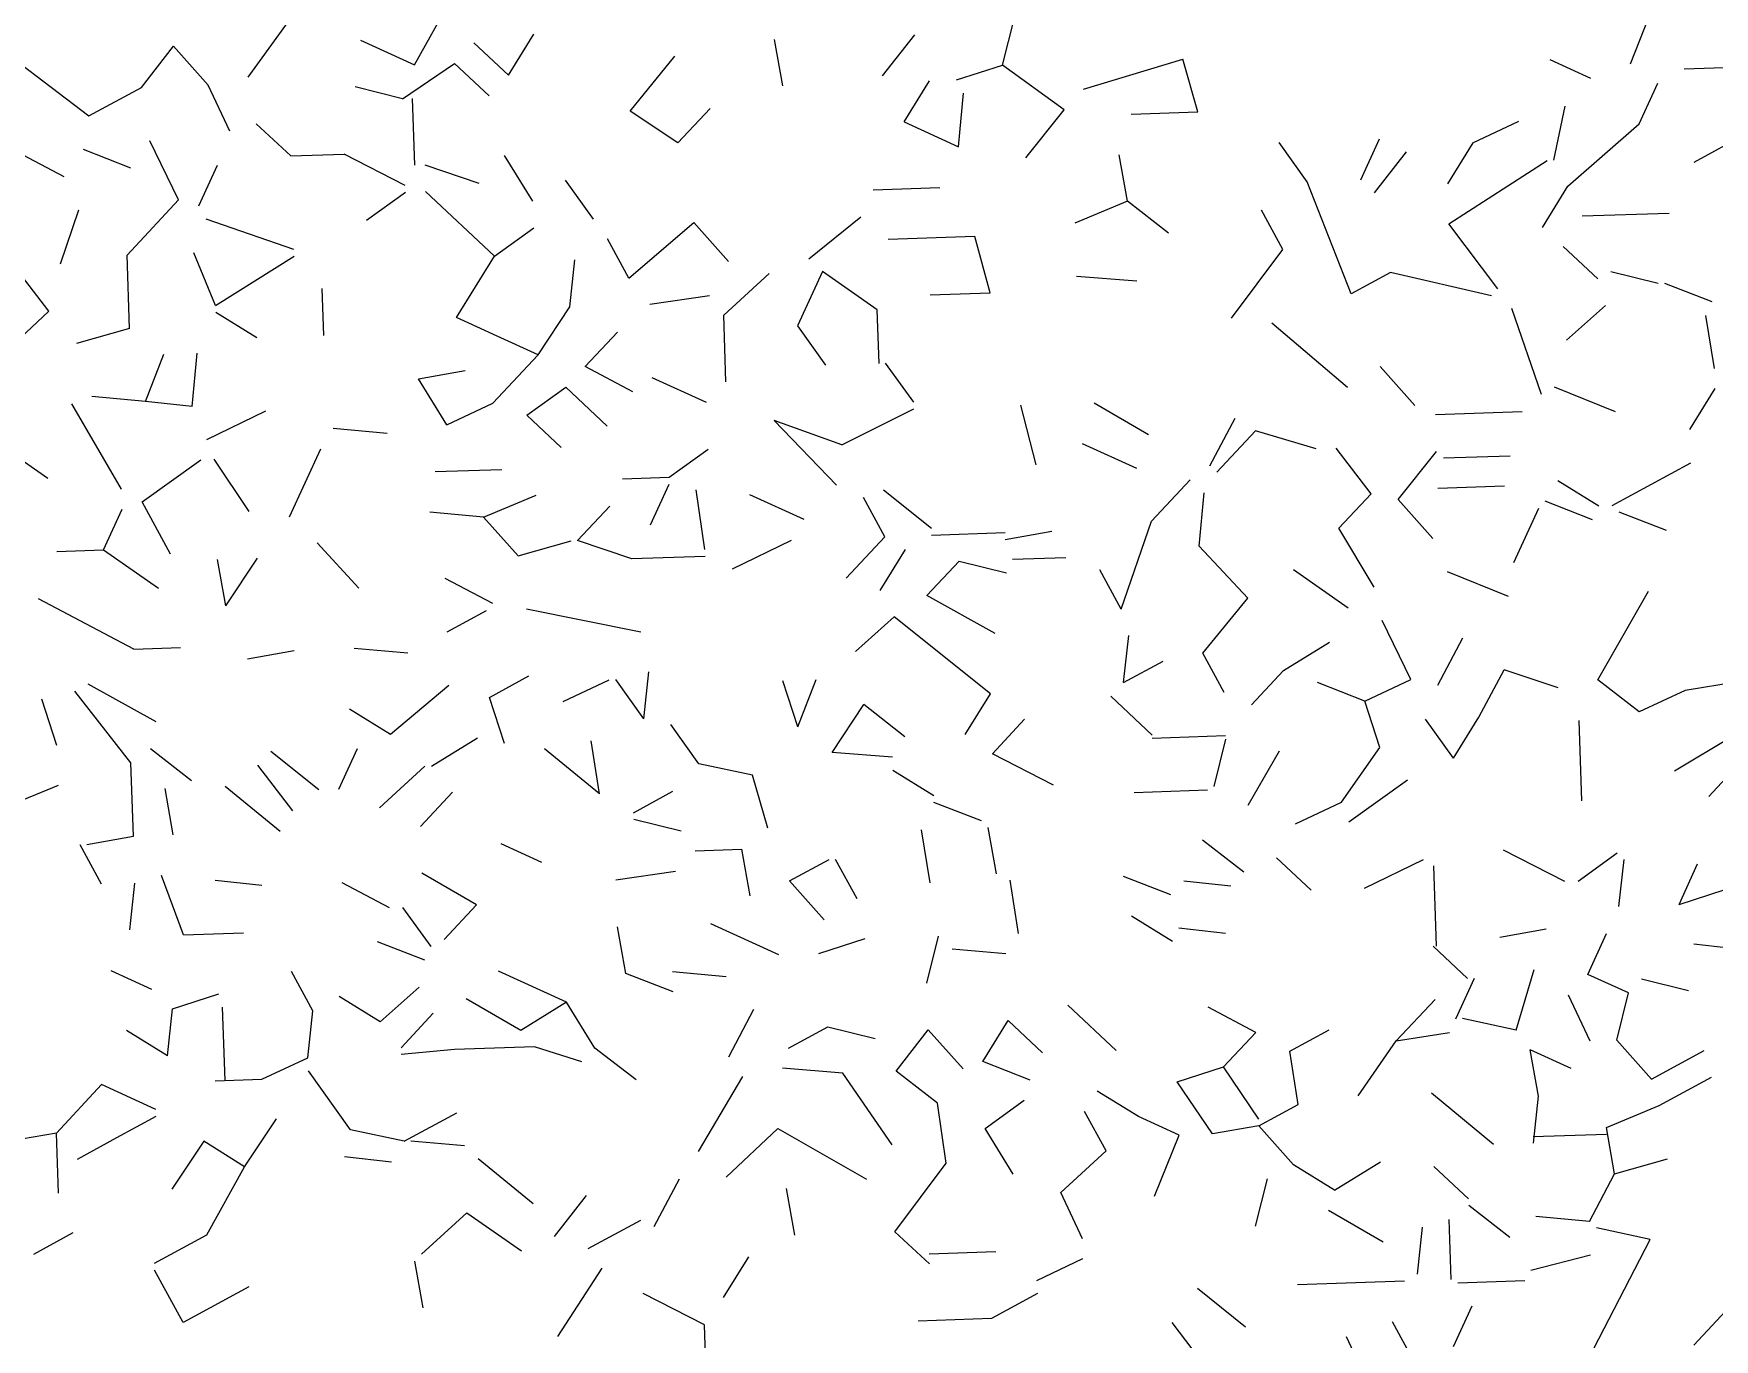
# Model space of a CAD drawing. Header units: metres. Extents: x 10 to 239, y 2 to 253.
# Drawn here: x 91.22 to 92.579, y 182.086 to 183.142 of the extents above; entities that cross this region are included whole.
import ezdxf

# ---------------------------------------------------------------- set-up
doc = ezdxf.new("R2010")
doc.units = ezdxf.units.M
doc.header["$MEASUREMENT"] = 0
doc.layers.add('bloques ARBOLES', color=7, linetype='Continuous', true_color=0xb8d897)

# ---------------------------------------------------------------- blocks, each defined once
blk = doc.blocks.new('arb-alz-77')
at = {"layer": 'bloques ARBOLES', "linetype": 'Continuous'}
for p, q in [((-2.7816, 11.2153), (-2.7111, 11.3423)), ((-3.0921, 11.1924), (-3.0089, 11.3073)), ((-1.6855, 11.215), (-1.6635, 11.303)), ((-1.6855, 11.215), (-1.6635, 11.303)), ((-0.5146, 11.2172), (-0.4803, 11.3055)), ((-3.2909, 11.1733), (-3.2312, 11.25)), ((-3.1664, 11.1775), (-3.2312, 11.25)), ((-2.8827, 11.2617), (-2.7816, 11.2153)), ((-2.8827, 11.2617), (-2.7816, 11.2153)), ((-2.8827, 11.2617), (-2.7816, 11.2153)), ((-2.6065, 11.1964), (-2.6709, 11.2565)), ((-2.6065, 11.1964), (-2.6709, 11.2565)), ((-2.6065, 11.1964), (-2.5592, 11.2727)), ((-2.6065, 11.1964), (-2.5592, 11.2727)), ((-2.6065, 11.1964), (-2.5592, 11.2727)), ((-2.0952, 11.1762), (-2.1105, 11.2629)), ((-2.0952, 11.1762), (-2.1105, 11.2629)), ((-1.909, 11.1949), (-1.8493, 11.2716)), ((-1.909, 11.1949), (-1.8493, 11.2716)), ((-3.5293, 11.2275), (-3.3887, 11.1202)), ((-3.5293, 11.2275), (-3.3887, 11.1202)), ((-2.8043, 11.1523), (-2.7069, 11.2178)), ((-2.7069, 11.2178), (-2.6426, 11.1578)), ((-2.7069, 11.2178), (-2.6426, 11.1578)), ((-2.7069, 11.2178), (-2.6426, 11.1578)), ((-2.38, 11.1293), (-2.2963, 11.2317)), ((-1.5344, 11.1702), (-1.3496, 11.2263)), ((-1.3212, 11.1276), (-1.3496, 11.2263)), ((-0.5885, 11.1897), (-0.6644, 11.2246)), ((-0.5885, 11.1897), (-0.6644, 11.2246)), ((-0.5885, 11.1897), (-0.6644, 11.2246)), ((-0.5885, 11.1897), (-0.6644, 11.2246)), ((-1.7716, 11.1872), (-1.6855, 11.215)), ((-1.7716, 11.1872), (-1.6855, 11.215)), ((-1.5706, 11.1317), (-1.6855, 11.215)), ((-1.5706, 11.1317), (-1.6855, 11.215)), ((-0.4148, 11.208), (-0.3026, 11.2118)), ((-3.3887, 11.1202), (-3.2909, 11.1733)), ((-3.3887, 11.1202), (-3.2909, 11.1733)), ((-3.3887, 11.1202), (-3.2909, 11.1733)), ((-3.3887, 11.1202), (-3.2909, 11.1733)), ((-3.1262, 11.0916), (-3.1664, 11.1775)), ((-3.1262, 11.0916), (-3.1664, 11.1775)), ((-3.1262, 11.0916), (-3.1664, 11.1775)), ((-2.8043, 11.1523), (-2.8923, 11.1742)), ((-2.8043, 11.1523), (-2.8923, 11.1742)), ((-1.8687, 11.1091), (-1.8214, 11.1855)), ((-1.8687, 11.1091), (-1.8214, 11.1855)), ((-1.8687, 11.1091), (-1.8214, 11.1855)), ((-1.8687, 11.1091), (-1.8214, 11.1855)), ((-1.7674, 11.0628), (-1.7584, 11.1627)), ((-1.7674, 11.0628), (-1.7584, 11.1627)), ((-0.4984, 11.1057), (-0.4636, 11.1815)), ((-2.7814, 11.0285), (-2.7856, 11.153)), ((-2.2909, 11.07), (-2.38, 11.1293)), ((-2.2909, 11.07), (-2.38, 11.1293)), ((-2.2909, 11.07), (-2.38, 11.1293)), ((-2.2909, 11.07), (-2.2308, 11.1343)), ((-2.2909, 11.07), (-2.2308, 11.1343)), ((-2.2909, 11.07), (-2.2308, 11.1343)), ((-2.2909, 11.07), (-2.2308, 11.1343)), ((-1.6423, 11.0421), (-1.5706, 11.1317)), ((-1.4457, 11.1234), (-1.3212, 11.1276)), ((-0.658, 11.0379), (-0.6366, 11.1383)), ((-0.658, 11.0379), (-0.6366, 11.1383)), ((-3.0124, 11.0456), (-3.0768, 11.1057)), ((-3.0124, 11.0456), (-3.0768, 11.1057)), ((-1.8687, 11.1091), (-1.7674, 11.0628)), ((-0.8087, 11.0702), (-0.7227, 11.1105)), ((-0.8087, 11.0702), (-0.7227, 11.1105)), ((-0.6316, 10.9891), (-0.4984, 11.1057)), ((-3.2215, 10.9639), (-3.275, 11.0741)), ((-3.2215, 10.9639), (-3.275, 11.0741)), ((-1.1175, 10.9975), (-1.1698, 11.0705)), ((-1.1175, 10.9975), (-1.1698, 11.0705)), ((-0.9833, 11.0767), (-1.018, 11.0008)), ((-0.8087, 11.0702), (-0.8558, 10.9939)), ((-0.8087, 11.0702), (-0.8558, 10.9939)), ((-0.3963, 11.0343), (-0.2984, 11.0875)), ((-0.3963, 11.0343), (-0.2984, 11.0875)), ((-0.3963, 11.0343), (-0.2984, 11.0875)), ((-3.4347, 11.0065), (-3.5234, 11.0533)), ((-3.3106, 11.0231), (-3.399, 11.0574)), ((-3.0124, 11.0456), (-2.9129, 11.0489)), ((-3.0124, 11.0456), (-2.9129, 11.0489)), ((-3.0124, 11.0456), (-2.9129, 11.0489)), ((-3.0124, 11.0456), (-2.9129, 11.0489)), ((-2.7989, 10.9906), (-2.9129, 11.0489)), ((-2.5612, 10.9612), (-2.614, 11.0467)), ((-1.4527, 10.9613), (-1.468, 11.0479)), ((-0.9923, 10.9769), (-0.9326, 11.0536)), ((-0.8533, 10.9192), (-0.6704, 11.0374)), ((-3.1837, 10.9526), (-3.1489, 11.0285)), ((-3.1837, 10.9526), (-3.1489, 11.0285)), ((-2.7627, 11.0292), (-2.6621, 10.9951)), ((-2.448, 10.9277), (-2.5004, 11.0006)), ((-2.448, 10.9277), (-2.5004, 11.0006)), ((-2.448, 10.9277), (-2.5004, 11.0006)), ((-2.8713, 10.9258), (-2.7984, 10.9782)), ((-2.8713, 10.9258), (-2.7984, 10.9782)), ((-2.6325, 10.8591), (-2.7611, 10.9794)), ((-2.6325, 10.8591), (-2.7611, 10.9794)), ((-2.6325, 10.8591), (-2.7611, 10.9794)), ((-1.9266, 10.9826), (-1.8023, 10.9868)), ((-1.0357, 10.7885), (-1.1175, 10.9975)), ((-1.0357, 10.7885), (-1.1175, 10.9975)), ((-0.6786, 10.9126), (-0.6316, 10.9891)), ((-3.4417, 10.8444), (-3.4077, 10.945)), ((-3.4417, 10.8444), (-3.4077, 10.945)), ((-3.4417, 10.8444), (-3.4077, 10.945)), ((-3.4417, 10.8444), (-3.4077, 10.945)), ((-3.3177, 10.861), (-3.2215, 10.9639)), ((-3.3177, 10.861), (-3.2215, 10.9639)), ((-3.3177, 10.861), (-3.2215, 10.9639)), ((-3.3177, 10.861), (-3.2215, 10.9639)), ((-1.4527, 10.9613), (-1.5509, 10.9206)), ((-1.4527, 10.9613), (-1.5509, 10.9206)), ((-1.3759, 10.9016), (-1.4527, 10.9613)), ((-1.1631, 10.8715), (-1.203, 10.9448)), ((-1.1631, 10.8715), (-1.203, 10.9448)), ((-0.6047, 10.9338), (-0.4429, 10.9393)), ((-0.6047, 10.9338), (-0.4429, 10.9393)), ((-3.0066, 10.8715), (-3.1704, 10.9281)), ((-2.6325, 10.8591), (-2.5595, 10.9114)), ((-2.3821, 10.8178), (-2.2609, 10.9215)), ((-2.1962, 10.849), (-2.2609, 10.9215)), ((-2.1962, 10.849), (-2.2609, 10.9215)), ((-2.0469, 10.854), (-1.9499, 10.932)), ((-0.7621, 10.7977), (-0.8533, 10.9192)), ((-2.3821, 10.8178), (-2.4218, 10.8912)), ((-1.737, 10.8956), (-1.8987, 10.8902)), ((-1.737, 10.8956), (-1.8987, 10.8902)), ((-1.7084, 10.7908), (-1.737, 10.8956)), ((-1.7084, 10.7908), (-1.737, 10.8956)), ((-1.7084, 10.7908), (-1.737, 10.8956)), ((-1.7084, 10.7908), (-1.737, 10.8956)), ((-0.5758, 10.8164), (-0.6402, 10.8767)), ((-3.3131, 10.724), (-3.3177, 10.861)), ((-3.3131, 10.724), (-3.3177, 10.861)), ((-3.1526, 10.7668), (-3.1932, 10.8651)), ((-3.1526, 10.7668), (-3.0062, 10.8591)), ((-2.7033, 10.7446), (-2.6325, 10.8591)), ((-2.7033, 10.7446), (-2.6325, 10.8591)), ((-2.4924, 10.7642), (-2.4827, 10.8518)), ((-2.4924, 10.7642), (-2.4827, 10.8518)), ((-1.2584, 10.7436), (-1.1631, 10.8715)), ((-3.4635, 10.7564), (-3.5287, 10.8414)), ((-2.2053, 10.749), (-2.1207, 10.8267)), ((-2.0212, 10.83), (-2.0676, 10.7288)), ((-2.0212, 10.83), (-2.0676, 10.7288)), ((-1.9191, 10.7586), (-2.0212, 10.83)), ((-1.9191, 10.7586), (-2.0212, 10.83)), ((-1.4351, 10.8124), (-1.5475, 10.8211)), ((-0.9624, 10.8284), (-1.0357, 10.7885)), ((-0.774, 10.7849), (-0.9624, 10.8284)), ((-0.774, 10.7849), (-0.9624, 10.8284)), ((-0.4634, 10.8079), (-0.5513, 10.8299)), ((-2.9543, 10.7985), (-2.9513, 10.7113)), ((-2.343, 10.7694), (-2.2315, 10.7855)), ((-2.343, 10.7694), (-2.2315, 10.7855)), ((-1.8204, 10.787), (-1.7084, 10.7908)), ((-0.3627, 10.7738), (-0.4509, 10.8082)), ((-3.5602, 10.6659), (-3.4635, 10.7564)), ((-3.5602, 10.6659), (-3.4635, 10.7564)), ((-3.1522, 10.7544), (-3.0758, 10.7071)), ((-3.1522, 10.7544), (-3.0758, 10.7071)), ((-2.5515, 10.675), (-2.4924, 10.7642)), ((-2.2011, 10.6246), (-2.2053, 10.749)), ((-2.2011, 10.6246), (-2.2053, 10.749)), ((-2.2011, 10.6246), (-2.2053, 10.749)), ((-1.9157, 10.6591), (-1.9191, 10.7586)), ((-0.6807, 10.6011), (-0.736, 10.7613)), ((-0.6807, 10.6011), (-0.736, 10.7613)), ((-0.6807, 10.6011), (-0.736, 10.7613)), ((-0.5617, 10.7671), (-0.6343, 10.7023)), ((-0.3585, 10.6495), (-0.3742, 10.7486)), ((-0.3585, 10.6495), (-0.3742, 10.7486)), ((-3.3131, 10.724), (-3.4117, 10.6958)), ((-2.6274, 10.7099), (-2.7033, 10.7446)), ((-2.4635, 10.6531), (-2.4035, 10.7175)), ((-2.4635, 10.6531), (-2.4035, 10.7175)), ((-2.4635, 10.6531), (-2.4035, 10.7175)), ((-2.0676, 10.7288), (-2.0153, 10.6557)), ((-1.0423, 10.6139), (-1.1834, 10.7337)), ((-2.5515, 10.675), (-2.6274, 10.7099)), ((-3.2835, 10.588), (-3.249, 10.6764)), ((-3.2835, 10.588), (-3.249, 10.6764)), ((-3.196, 10.5786), (-3.1869, 10.6784)), ((-3.196, 10.5786), (-3.1869, 10.6784)), ((-3.196, 10.5786), (-3.1869, 10.6784)), ((-2.6356, 10.5849), (-2.5515, 10.675)), ((-1.8511, 10.5865), (-1.9034, 10.6595)), ((-1.8511, 10.5865), (-1.9034, 10.6595)), ((-1.8511, 10.5865), (-1.9034, 10.6595)), ((-2.7742, 10.6301), (-2.6875, 10.6456)), ((-2.7742, 10.6301), (-2.6875, 10.6456)), ((-2.7216, 10.5447), (-2.7742, 10.6301)), ((-2.3749, 10.6063), (-2.4635, 10.6531)), ((-2.2371, 10.586), (-2.3384, 10.6324)), ((-0.9166, 10.5807), (-0.9813, 10.6533)), ((-0.9166, 10.5807), (-0.9813, 10.6533)), ((-0.9166, 10.5807), (-0.9813, 10.6533)), ((-0.9166, 10.5807), (-0.9813, 10.6533)), ((-3.2835, 10.588), (-3.3834, 10.5971)), ((-2.5726, 10.5623), (-2.4997, 10.6146)), ((-2.5726, 10.5623), (-2.4997, 10.6146)), ((-2.4224, 10.5423), (-2.4997, 10.6146)), ((-0.5425, 10.5685), (-0.6562, 10.6145)), ((-0.4044, 10.5358), (-0.3572, 10.6121)), ((-3.3278, 10.4246), (-3.4205, 10.5835)), ((-3.3278, 10.4246), (-3.4205, 10.5835)), ((-3.3278, 10.4246), (-3.4205, 10.5835)), ((-3.196, 10.5786), (-3.2835, 10.588)), ((-3.169, 10.5171), (-3.0587, 10.5707)), ((-2.7216, 10.5447), (-2.6356, 10.5849)), ((-2.7216, 10.5447), (-2.6356, 10.5849)), ((-2.5083, 10.5021), (-2.5726, 10.5623)), ((-1.9854, 10.5073), (-1.8506, 10.5742)), ((-1.6229, 10.4697), (-1.6515, 10.581)), ((-1.5147, 10.5855), (-1.4131, 10.5267)), ((-0.7169, 10.5688), (-0.8786, 10.5633)), ((-2.833, 10.5284), (-2.9331, 10.5377)), ((-2.833, 10.5284), (-2.9331, 10.5377)), ((-1.9854, 10.5073), (-2.1115, 10.5528)), ((-1.9953, 10.4322), (-2.1115, 10.5528)), ((-1.299, 10.4681), (-1.2521, 10.557)), ((-1.2861, 10.4562), (-1.214, 10.5334)), ((-1.2861, 10.4562), (-1.214, 10.5334)), ((-1.2861, 10.4562), (-1.214, 10.5334)), ((-1.1007, 10.4998), (-1.214, 10.5334)), ((-1.1007, 10.4998), (-1.214, 10.5334)), ((-3.5675, 10.5162), (-3.4655, 10.4449)), ((-3.0146, 10.373), (-2.9566, 10.4995)), ((-2.3072, 10.4467), (-2.2342, 10.499)), ((-1.5369, 10.51), (-1.4359, 10.4636)), ((-0.9983, 10.416), (-1.0634, 10.5011)), ((-3.2896, 10.401), (-3.1802, 10.4794)), ((-3.0898, 10.3829), (-3.1554, 10.4803)), ((-3.0898, 10.3829), (-3.1554, 10.4803)), ((-0.9481, 10.4053), (-0.8764, 10.495)), ((-0.8635, 10.4828), (-0.7391, 10.487)), ((-0.549, 10.3939), (-0.4024, 10.4736)), ((-2.619, 10.4609), (-2.7435, 10.4568)), ((-2.3943, 10.4437), (-2.3072, 10.4467)), ((-2.3943, 10.4437), (-2.3072, 10.4467)), ((-2.3943, 10.4437), (-2.3072, 10.4467)), ((-1.4076, 10.365), (-1.3354, 10.442)), ((-0.574, 10.3931), (-0.6502, 10.4403)), ((-0.574, 10.3931), (-0.6502, 10.4403)), ((-2.6534, 10.3727), (-2.5552, 10.4133)), ((-2.6534, 10.3727), (-2.5552, 10.4133)), ((-2.3416, 10.3583), (-2.3067, 10.4342)), ((-2.3416, 10.3583), (-2.3067, 10.4342)), ((-2.2403, 10.3119), (-2.2566, 10.4235)), ((-2.2403, 10.3119), (-2.2566, 10.4235)), ((-2.2403, 10.3119), (-2.2566, 10.4235)), ((-2.2403, 10.3119), (-2.2566, 10.4235)), ((-2.2403, 10.3119), (-2.2566, 10.4235)), ((-2.0554, 10.3679), (-2.1566, 10.4143)), ((-2.0554, 10.3679), (-2.1566, 10.4143)), ((-2.0554, 10.3679), (-2.1566, 10.4143)), ((-1.9049, 10.3356), (-1.9447, 10.4091)), ((-1.9049, 10.3356), (-1.9447, 10.4091)), ((-1.9049, 10.3356), (-1.9447, 10.4091)), ((-1.8182, 10.3511), (-1.9077, 10.4228)), ((-1.8182, 10.3511), (-1.9077, 10.4228)), ((-1.8182, 10.3511), (-1.9077, 10.4228)), ((-1.8182, 10.3511), (-1.9077, 10.4228)), ((-1.3189, 10.3181), (-1.3097, 10.4181)), ((-1.0584, 10.3518), (-0.9983, 10.416)), ((-0.8834, 10.3328), (-0.9481, 10.4053)), ((-0.8834, 10.3328), (-0.9481, 10.4053)), ((-0.874, 10.4265), (-0.7496, 10.4307)), ((-0.874, 10.4265), (-0.7496, 10.4307)), ((-3.3614, 10.3114), (-3.3265, 10.3873)), ((-3.2365, 10.3032), (-3.2896, 10.401)), ((-3.2365, 10.3032), (-3.2896, 10.401)), ((-2.6534, 10.3727), (-2.7535, 10.3817)), ((-2.5888, 10.3001), (-2.6534, 10.3727)), ((-2.4776, 10.3289), (-2.4174, 10.3931)), ((-2.4776, 10.3289), (-2.4174, 10.3931)), ((-0.7324, 10.2881), (-0.6859, 10.3894)), ((-0.5856, 10.3677), (-0.6739, 10.4021)), ((-0.5856, 10.3677), (-0.6739, 10.4021)), ((-0.5856, 10.3677), (-0.6739, 10.4021)), ((-0.5856, 10.3677), (-0.6739, 10.4021)), ((-0.4479, 10.3475), (-0.5362, 10.3819)), ((-0.4479, 10.3475), (-0.5362, 10.3819)), ((-1.6809, 10.3432), (-1.8178, 10.3385)), ((-1.6804, 10.3308), (-1.5937, 10.3461)), ((-1.6804, 10.3308), (-1.5937, 10.3461)), ((-1.6804, 10.3308), (-1.5937, 10.3461)), ((-1.4643, 10.2011), (-1.4076, 10.365)), ((-1.4643, 10.2011), (-1.4076, 10.365)), ((-1.4643, 10.2011), (-1.4076, 10.365)), ((-1.4643, 10.2011), (-1.4076, 10.365)), ((-0.9924, 10.2419), (-1.0584, 10.3518)), ((-3.4484, 10.3085), (-3.3614, 10.3114)), ((-3.4484, 10.3085), (-3.3614, 10.3114)), ((-3.3614, 10.3114), (-3.2593, 10.2402)), ((-2.8856, 10.2402), (-2.9632, 10.3249)), ((-2.5888, 10.3001), (-2.49, 10.3284)), ((-2.5888, 10.3001), (-2.49, 10.3284)), ((-2.3768, 10.2948), (-2.4776, 10.3289)), ((-2.1892, 10.2763), (-2.079, 10.3298)), ((-2.1892, 10.2763), (-2.079, 10.3298)), ((-2.1892, 10.2763), (-2.079, 10.3298)), ((-2.1892, 10.2763), (-2.079, 10.3298)), ((-2.1892, 10.2763), (-2.079, 10.3298)), ((-2.1892, 10.2763), (-2.079, 10.3298)), ((-1.977, 10.2585), (-1.9049, 10.3356)), ((-1.9139, 10.2357), (-1.8666, 10.312)), ((-1.2283, 10.2215), (-1.3189, 10.3181)), ((-1.2283, 10.2215), (-1.3189, 10.3181)), ((-1.2283, 10.2215), (-1.3189, 10.3181)), ((-3.1337, 10.207), (-3.149, 10.2936)), ((-3.1337, 10.207), (-3.149, 10.2936)), ((-3.1337, 10.207), (-3.0743, 10.2961)), ((-3.1337, 10.207), (-3.0743, 10.2961)), ((-2.2399, 10.2994), (-2.3768, 10.2948)), ((-2.2399, 10.2994), (-2.3768, 10.2948)), ((-1.8264, 10.2262), (-1.7664, 10.2906)), ((-1.7664, 10.2906), (-1.6784, 10.2686)), ((-1.7664, 10.2906), (-1.6784, 10.2686)), ((-1.7664, 10.2906), (-1.6784, 10.2686)), ((-1.6668, 10.294), (-1.5673, 10.2973)), ((-2.6355, 10.2113), (-2.7243, 10.2582)), ((-2.6355, 10.2113), (-2.7243, 10.2582)), ((-1.4643, 10.2011), (-1.5042, 10.2745)), ((-1.0409, 10.2028), (-1.1429, 10.2743)), ((-0.8563, 10.2714), (-0.7427, 10.2255)), ((-3.3053, 10.1263), (-3.4828, 10.22)), ((-1.6995, 10.1557), (-1.8264, 10.2262)), ((-1.6995, 10.1557), (-1.8264, 10.2262)), ((-1.3122, 10.119), (-1.2283, 10.2215)), ((-0.5755, 10.0692), (-0.4814, 10.2343)), ((-0.5755, 10.0692), (-0.4814, 10.2343)), ((-2.7209, 10.1587), (-2.6476, 10.1985)), ((-2.3597, 10.1583), (-2.5728, 10.201)), ((-1.8873, 10.1868), (-1.9599, 10.1221)), ((-1.8873, 10.1868), (-1.9599, 10.1221)), ((-1.8873, 10.1868), (-1.9599, 10.1221)), ((-1.8873, 10.1868), (-1.9599, 10.1221)), ((-1.7081, 10.0434), (-1.8873, 10.1868)), ((-0.9242, 10.0698), (-0.9778, 10.1801)), ((-0.9242, 10.0698), (-0.9778, 10.1801)), ((-3.3053, 10.1263), (-3.2182, 10.1293)), ((-3.3053, 10.1263), (-3.2182, 10.1293)), ((-3.0929, 10.1087), (-3.0062, 10.124)), ((-3.0929, 10.1087), (-3.0062, 10.124)), ((-3.0929, 10.1087), (-3.0062, 10.124)), ((-2.7943, 10.1188), (-2.8942, 10.1278)), ((-1.4597, 10.0642), (-1.4502, 10.1517)), ((-1.4597, 10.0642), (-1.4502, 10.1517)), ((-1.1615, 10.0867), (-1.076, 10.1394)), ((-0.8742, 10.0591), (-0.8274, 10.1478)), ((-0.8742, 10.0591), (-0.8274, 10.1478)), ((-1.4597, 10.0642), (-1.3863, 10.1041)), ((-1.2723, 10.0456), (-1.3122, 10.119)), ((-1.2723, 10.0456), (-1.3122, 10.119)), ((-1.2723, 10.0456), (-1.3122, 10.119)), ((-3.2633, 9.9908), (-3.3903, 10.0612)), ((-2.8265, 9.9681), (-2.7176, 10.0591)), ((-2.6421, 10.0366), (-2.5686, 10.0765)), ((-2.6421, 10.0366), (-2.5686, 10.0765)), ((-2.6421, 10.0366), (-2.5686, 10.0765)), ((-2.5048, 10.0289), (-2.419, 10.0692)), ((-2.5048, 10.0289), (-2.419, 10.0692)), ((-2.3544, 9.9966), (-2.4064, 10.0696)), ((-2.3544, 9.9966), (-2.4064, 10.0696)), ((-2.3544, 9.9966), (-2.3447, 10.0842)), ((-2.0673, 9.9814), (-2.0951, 10.0677)), ((-2.0673, 9.9814), (-2.0951, 10.0677)), ((-2.0673, 9.9814), (-2.0951, 10.0677)), ((-2.0673, 9.9814), (-2.033, 10.0698)), ((-1.2216, 10.0224), (-1.1615, 10.0867)), ((-1.2216, 10.0224), (-1.1615, 10.0867)), ((-1.2216, 10.0224), (-1.1615, 10.0867)), ((-1.0102, 10.0296), (-1.0985, 10.064)), ((-1.0102, 10.0296), (-0.9242, 10.0698)), ((-0.7974, 9.9995), (-0.7505, 10.0881)), ((-0.7974, 9.9995), (-0.7505, 10.0881)), ((-0.7974, 9.9995), (-0.7505, 10.0881)), ((-0.6497, 10.0543), (-0.7505, 10.0881)), ((-0.6497, 10.0543), (-0.7505, 10.0881)), ((-0.6497, 10.0543), (-0.7505, 10.0881)), ((-0.4988, 10.0095), (-0.5755, 10.0692)), ((-0.3138, 10.0656), (-0.413, 10.0497)), ((-3.4486, 9.9472), (-3.4765, 10.0334)), ((-3.4486, 9.9472), (-3.4765, 10.0334)), ((-3.3106, 9.9146), (-3.4148, 10.048)), ((-3.3106, 9.9146), (-3.4148, 10.048)), ((-3.3106, 9.9146), (-3.4148, 10.048)), ((-2.6142, 9.9505), (-2.6421, 10.0366)), ((-2.6142, 9.9505), (-2.6421, 10.0366)), ((-1.7554, 9.9671), (-1.7081, 10.0434)), ((-1.4066, 9.9663), (-1.4838, 10.0386)), ((-1.4066, 9.9663), (-1.4838, 10.0386)), ((-0.9824, 9.9434), (-1.0102, 10.0296)), ((-0.9824, 9.9434), (-1.0102, 10.0296)), ((-0.9824, 9.9434), (-1.0102, 10.0296)), ((-0.413, 10.0497), (-0.4988, 10.0095)), ((-0.413, 10.0497), (-0.4988, 10.0095)), ((-0.413, 10.0497), (-0.4988, 10.0095)), ((-2.903, 10.0154), (-2.8265, 9.9681)), ((-2.0033, 9.9337), (-1.9441, 10.023)), ((-1.8674, 9.9633), (-1.9441, 10.023)), ((-1.7044, 9.9314), (-1.6443, 9.9957)), ((-0.8446, 9.923), (-0.8969, 9.9961)), ((-0.8446, 9.923), (-0.7974, 9.9995)), ((-2.2518, 9.9129), (-2.3041, 9.9858)), ((-1.2696, 9.9648), (-1.4063, 9.9602)), ((-1.2696, 9.9648), (-1.4063, 9.9602)), ((-0.6053, 9.844), (-0.6104, 9.9932)), ((-0.6053, 9.844), (-0.6104, 9.9932)), ((-0.6053, 9.844), (-0.6104, 9.9932)), ((-0.4328, 9.8996), (-0.3229, 9.9656)), ((-3.1973, 9.8809), (-3.2741, 9.9407)), ((-3.1973, 9.8809), (-3.2741, 9.9407)), ((-2.9601, 9.8641), (-3.0497, 9.9358)), ((-2.9601, 9.8641), (-3.0497, 9.9358)), ((-2.9227, 9.8653), (-2.888, 9.9412)), ((-2.9227, 9.8653), (-2.888, 9.9412)), ((-2.7498, 9.9085), (-2.6645, 9.9612)), ((-2.4366, 9.8568), (-2.5392, 9.9405)), ((-2.4366, 9.8568), (-2.4525, 9.9559)), ((-2.4366, 9.8568), (-2.4525, 9.9559)), ((-2.4366, 9.8568), (-2.4525, 9.9559)), ((-1.8909, 9.925), (-2.0033, 9.9337)), ((-1.8909, 9.925), (-2.0033, 9.9337)), ((-1.2912, 9.8707), (-1.2693, 9.9586)), ((-1.2912, 9.8707), (-1.2693, 9.9586)), ((-1.2277, 9.8354), (-1.1689, 9.937)), ((-1.2277, 9.8354), (-1.1689, 9.937)), ((-1.2277, 9.8354), (-1.1689, 9.937)), ((-1.0536, 9.8413), (-0.9824, 9.9434)), ((-1.0536, 9.8413), (-0.9824, 9.9434)), ((-1.0536, 9.8413), (-0.9824, 9.9434)), ((-1.0536, 9.8413), (-0.9824, 9.9434)), ((-1.0536, 9.8413), (-0.9824, 9.9434)), ((-1.0536, 9.8413), (-0.9824, 9.9434)), ((-1.0536, 9.8413), (-0.9824, 9.9434)), ((-3.3059, 9.7777), (-3.3106, 9.9146)), ((-3.3059, 9.7777), (-3.3106, 9.9146)), ((-3.3059, 9.7777), (-3.3106, 9.9146)), ((-3.0087, 9.8251), (-3.0738, 9.91)), ((-2.847, 9.8306), (-2.7623, 9.9081)), ((-2.847, 9.8306), (-2.7623, 9.9081)), ((-2.1514, 9.8914), (-2.2518, 9.9129)), ((-2.1514, 9.8914), (-2.2518, 9.9129)), ((-1.5903, 9.873), (-1.7044, 9.9314)), ((-1.5903, 9.873), (-1.7044, 9.9314)), ((-0.369, 9.852), (-0.2967, 9.9292)), ((-3.4461, 9.8726), (-3.5445, 9.8318)), ((-3.0323, 9.7869), (-3.1347, 9.8707)), ((-3.0323, 9.7869), (-3.1347, 9.8707)), ((-3.0323, 9.7869), (-3.1347, 9.8707)), ((-3.0323, 9.7869), (-3.1347, 9.8707)), ((-2.1231, 9.7927), (-2.1514, 9.8914)), ((-1.8138, 9.853), (-1.8902, 9.9002)), ((-1.0399, 9.8044), (-0.9305, 9.8829)), ((-1.0399, 9.8044), (-0.9305, 9.8829)), ((-1.0399, 9.8044), (-0.9305, 9.8829)), ((-3.2314, 9.7802), (-3.2468, 9.8669)), ((-2.7709, 9.7957), (-2.7109, 9.86)), ((-2.3733, 9.8216), (-2.2999, 9.8615)), ((-1.725, 9.8062), (-1.8134, 9.8405)), ((-1.725, 9.8062), (-1.8134, 9.8405)), ((-1.4403, 9.8593), (-1.3035, 9.864)), ((-1.4403, 9.8593), (-1.3035, 9.864)), ((-1.1394, 9.8009), (-1.0536, 9.8413)), ((-1.1394, 9.8009), (-1.0536, 9.8413)), ((-1.1394, 9.8009), (-1.0536, 9.8413)), ((-2.2848, 9.7873), (-2.3728, 9.8091)), ((-3.3927, 9.7623), (-3.3059, 9.7777)), ((-3.3927, 9.7623), (-3.3059, 9.7777)), ((-3.3927, 9.7623), (-3.3059, 9.7777)), ((-1.8207, 9.6908), (-1.8366, 9.7899)), ((-1.8207, 9.6908), (-1.8366, 9.7899)), ((-1.8207, 9.6908), (-1.8366, 9.7899)), ((-1.8207, 9.6908), (-1.8366, 9.7899)), ((-1.8207, 9.6908), (-1.8366, 9.7899)), ((-1.6969, 9.7075), (-1.7121, 9.7941)), ((-1.6969, 9.7075), (-1.7121, 9.7941)), ((-3.3652, 9.6886), (-3.4051, 9.7618)), ((-3.3652, 9.6886), (-3.4051, 9.7618)), ((-3.3652, 9.6886), (-3.4051, 9.7618)), ((-2.5445, 9.7287), (-2.6205, 9.7634)), ((-2.5445, 9.7287), (-2.6205, 9.7634)), ((-2.2587, 9.7508), (-2.1717, 9.7536)), ((-2.2587, 9.7508), (-2.1717, 9.7536)), ((-2.2587, 9.7508), (-2.1717, 9.7536)), ((-2.1563, 9.6669), (-2.1717, 9.7536)), ((-1.2359, 9.7106), (-1.3128, 9.7703)), ((-1.2359, 9.7106), (-1.3128, 9.7703)), ((-1.2359, 9.7106), (-1.3128, 9.7703)), ((-0.6375, 9.6933), (-0.7517, 9.7518)), ((-0.6375, 9.6933), (-0.7517, 9.7518)), ((-0.6126, 9.6943), (-0.5397, 9.7466)), ((-0.6126, 9.6943), (-0.5397, 9.7466)), ((-0.6126, 9.6943), (-0.5397, 9.7466)), ((-0.6126, 9.6943), (-0.5397, 9.7466)), ((-2.0825, 9.6944), (-2.009, 9.7343)), ((-2.0825, 9.6944), (-2.009, 9.7343)), ((-2.0825, 9.6944), (-2.009, 9.7343)), ((-1.9568, 9.6613), (-1.9966, 9.7347)), ((-1.1104, 9.6774), (-1.1746, 9.7376)), ((-1.1104, 9.6774), (-1.1746, 9.7376)), ((-1.1104, 9.6774), (-1.1746, 9.7376)), ((-1.0107, 9.6808), (-0.9005, 9.7344)), ((-0.8764, 9.5732), (-0.8814, 9.7225)), ((-0.5364, 9.647), (-0.5268, 9.7345)), ((-0.5364, 9.647), (-0.5268, 9.7345)), ((-0.5364, 9.647), (-0.5268, 9.7345)), ((-0.4243, 9.6507), (-0.3896, 9.7266)), ((-3.3125, 9.6031), (-3.3031, 9.6906)), ((-3.2126, 9.594), (-3.2537, 9.7047)), ((-3.2126, 9.594), (-3.2537, 9.7047)), ((-3.2126, 9.594), (-3.2537, 9.7047)), ((-3.0662, 9.686), (-3.1537, 9.6956)), ((-3.0662, 9.686), (-3.1537, 9.6956)), ((-3.0662, 9.686), (-3.1537, 9.6956)), ((-2.8281, 9.6442), (-2.9169, 9.6911)), ((-2.6663, 9.6497), (-2.768, 9.7087)), ((-2.6663, 9.6497), (-2.768, 9.7087)), ((-2.2949, 9.7121), (-2.4064, 9.696)), ((-2.2949, 9.7121), (-2.4064, 9.696)), ((-2.2949, 9.7121), (-2.4064, 9.696)), ((-2.0178, 9.6218), (-2.0825, 9.6944)), ((-2.0178, 9.6218), (-2.0825, 9.6944)), ((-2.0178, 9.6218), (-2.0825, 9.6944)), ((-1.6557, 9.5967), (-1.6714, 9.6958)), ((-1.6557, 9.5967), (-1.6714, 9.6958)), ((-1.3716, 9.6686), (-1.4599, 9.703)), ((-1.3716, 9.6686), (-1.4599, 9.703)), ((-1.3716, 9.6686), (-1.4599, 9.703)), ((-1.3716, 9.6686), (-1.4599, 9.703)), ((-1.2601, 9.6848), (-1.3475, 9.6943)), ((-0.4243, 9.6507), (-0.3381, 9.6785)), ((-0.4243, 9.6507), (-0.3381, 9.6785)), ((-0.4243, 9.6507), (-0.3381, 9.6785)), ((-2.751, 9.5722), (-2.8033, 9.6451)), ((-2.751, 9.5722), (-2.8033, 9.6451)), ((-2.6663, 9.6497), (-2.7266, 9.5854)), ((-2.6663, 9.6497), (-2.7266, 9.5854)), ((-2.6663, 9.6497), (-2.7266, 9.5854)), ((-1.3687, 9.5814), (-1.445, 9.6287)), ((-3.2126, 9.594), (-3.1005, 9.5977)), ((-2.388, 9.5222), (-2.4035, 9.6088)), ((-2.1027, 9.5567), (-2.2293, 9.6147)), ((-2.1027, 9.5567), (-2.2293, 9.6147)), ((-1.8269, 9.5037), (-1.805, 9.5917)), ((-1.3571, 9.6068), (-1.2696, 9.5974)), ((-1.3571, 9.6068), (-1.2696, 9.5974)), ((-0.7586, 9.5896), (-0.6719, 9.605)), ((-0.7586, 9.5896), (-0.6719, 9.605)), ((-0.5944, 9.5204), (-0.5595, 9.5964)), ((-2.7625, 9.5469), (-2.8509, 9.5812)), ((-2.7625, 9.5469), (-2.8509, 9.5812)), ((-2.7625, 9.5469), (-2.8509, 9.5812)), ((-2.0281, 9.5592), (-1.9418, 9.5871)), ((-2.0281, 9.5592), (-1.9418, 9.5871)), ((-2.0281, 9.5592), (-1.9418, 9.5871)), ((-1.6793, 9.5585), (-1.7793, 9.5676)), ((-0.8184, 9.5129), (-0.8826, 9.573)), ((-0.8184, 9.5129), (-0.8826, 9.573)), ((-0.3969, 9.577), (-0.3095, 9.5674)), ((-3.2715, 9.4923), (-3.3473, 9.5272)), ((-2.9711, 9.4526), (-3.011, 9.526)), ((-2.9711, 9.4526), (-3.011, 9.526)), ((-2.4983, 9.4686), (-2.6249, 9.5266)), ((-0.7277, 9.4163), (-0.6944, 9.5296)), ((-2.8459, 9.432), (-2.7733, 9.4967)), ((-2.2998, 9.4877), (-2.388, 9.5222)), ((-2.2998, 9.4877), (-2.388, 9.5222)), ((-2.2998, 9.4877), (-2.388, 9.5222)), ((-2.201, 9.516), (-2.301, 9.5251)), ((-2.201, 9.516), (-2.301, 9.5251)), ((-2.201, 9.516), (-2.301, 9.5251)), ((-0.8406, 9.4374), (-0.8059, 9.5134)), ((-0.8406, 9.4374), (-0.8059, 9.5134)), ((-0.8406, 9.4374), (-0.8059, 9.5134)), ((-0.5184, 9.4857), (-0.5944, 9.5204)), ((-0.5184, 9.4857), (-0.5944, 9.5204)), ((-0.4065, 9.4894), (-0.4943, 9.5114)), ((-3.2329, 9.4563), (-3.1466, 9.4841)), ((-2.8459, 9.432), (-2.9222, 9.4792)), ((-2.8459, 9.432), (-2.9222, 9.4792)), ((-2.5838, 9.4159), (-2.6855, 9.4747)), ((-2.5838, 9.4159), (-2.6855, 9.4747)), ((-2.5838, 9.4159), (-2.6855, 9.4747)), ((-2.4983, 9.4686), (-2.5838, 9.4159)), ((-2.4983, 9.4686), (-2.5838, 9.4159)), ((-2.4457, 9.3831), (-2.4983, 9.4686)), ((-0.9514, 9.3963), (-0.8792, 9.4735)), ((-0.9514, 9.3963), (-0.8792, 9.4735)), ((-0.5902, 9.3961), (-0.6303, 9.4818)), ((-0.5902, 9.3961), (-0.6303, 9.4818)), ((-0.5404, 9.3978), (-0.5184, 9.4857)), ((-0.5404, 9.3978), (-0.5184, 9.4857)), ((-0.5404, 9.3978), (-0.5184, 9.4857)), ((-3.2423, 9.3687), (-3.2329, 9.4563)), ((-3.135, 9.3226), (-3.1395, 9.4594)), ((-2.9806, 9.3651), (-2.9711, 9.4526)), ((-2.9806, 9.3651), (-2.9711, 9.4526)), ((-2.9806, 9.3651), (-2.9711, 9.4526)), ((-2.9806, 9.3651), (-2.9711, 9.4526)), ((-2.9806, 9.3651), (-2.9711, 9.4526)), ((-2.8068, 9.3835), (-2.7468, 9.4478)), ((-2.8068, 9.3835), (-2.7468, 9.4478)), ((-2.8068, 9.3835), (-2.7468, 9.4478)), ((-2.1959, 9.3667), (-2.1491, 9.4556)), ((-1.7223, 9.3578), (-1.6752, 9.4342)), ((-1.6107, 9.3741), (-1.6752, 9.4342)), ((-1.4739, 9.3787), (-1.5638, 9.4628)), ((-1.4739, 9.3787), (-1.5638, 9.4628)), ((-1.2135, 9.4123), (-1.3023, 9.4591)), ((-1.2135, 9.4123), (-1.3023, 9.4591)), ((-1.2135, 9.4123), (-1.3023, 9.4591)), ((-1.2135, 9.4123), (-1.3023, 9.4591)), ((-1.2135, 9.4123), (-1.3023, 9.4591)), ((-0.7277, 9.4163), (-0.8282, 9.4378)), ((-0.7277, 9.4163), (-0.8282, 9.4378)), ((-0.7277, 9.4163), (-0.8282, 9.4378)), ((-3.2423, 9.3687), (-3.3186, 9.416)), ((-3.2423, 9.3687), (-3.3186, 9.416)), ((-2.0844, 9.3829), (-2.0111, 9.4228)), ((-2.0844, 9.3829), (-2.0111, 9.4228)), ((-2.0111, 9.4228), (-1.9231, 9.4008)), ((-2.0111, 9.4228), (-1.9231, 9.4008)), ((-1.8837, 9.3399), (-1.8239, 9.4167)), ((-1.8837, 9.3399), (-1.8239, 9.4167)), ((-1.8837, 9.3399), (-1.8239, 9.4167)), ((-1.8239, 9.4167), (-1.7592, 9.344)), ((-1.8239, 9.4167), (-1.7592, 9.344)), ((-1.8239, 9.4167), (-1.7592, 9.344)), ((-1.8239, 9.4167), (-1.7592, 9.344)), ((-1.2736, 9.348), (-1.2135, 9.4123)), ((-1.15, 9.3772), (-1.0766, 9.417)), ((-1.15, 9.3772), (-1.0766, 9.417)), ((-1.15, 9.3772), (-1.0766, 9.417)), ((-0.9514, 9.3963), (-0.8523, 9.4121)), ((-0.9514, 9.3963), (-0.8523, 9.4121)), ((-0.9514, 9.3963), (-0.8523, 9.4121)), ((-2.7071, 9.3806), (-2.8064, 9.3709)), ((-2.7071, 9.3806), (-2.8064, 9.3709)), ((-2.7071, 9.3806), (-2.8064, 9.3709)), ((-2.5579, 9.3856), (-2.7071, 9.3806)), ((-2.4697, 9.3575), (-2.5579, 9.3856)), ((-2.4697, 9.3575), (-2.5579, 9.3856)), ((-2.3688, 9.3235), (-2.4457, 9.3831)), ((-1.1343, 9.278), (-1.15, 9.3772)), ((-1.1343, 9.278), (-1.15, 9.3772)), ((-1.0227, 9.2942), (-0.9514, 9.3963)), ((-0.6257, 9.345), (-0.7018, 9.3798)), ((-0.6864, 9.2932), (-0.7018, 9.3798)), ((-0.6864, 9.2932), (-0.7018, 9.3798)), ((-0.6257, 9.345), (-0.7018, 9.3798)), ((-0.6864, 9.2932), (-0.7018, 9.3798)), ((-0.4756, 9.3251), (-0.5404, 9.3978)), ((-0.4756, 9.3251), (-0.3777, 9.3783)), ((-0.4756, 9.3251), (-0.3777, 9.3783)), ((-0.4756, 9.3251), (-0.3777, 9.3783)), ((-3.0665, 9.3249), (-2.9806, 9.3651)), ((-3.0665, 9.3249), (-2.9806, 9.3651)), ((-2.9013, 9.2308), (-2.9797, 9.3403)), ((-2.9013, 9.2308), (-2.9797, 9.3403)), ((-1.9832, 9.3365), (-2.0955, 9.3453)), ((-1.807, 9.2802), (-1.8837, 9.3399)), ((-1.807, 9.2802), (-1.8837, 9.3399)), ((-1.6341, 9.3234), (-1.7223, 9.3578)), ((-1.6341, 9.3234), (-1.7223, 9.3578)), ((-1.3598, 9.3203), (-1.2736, 9.348)), ((-1.208, 9.2506), (-1.2736, 9.348)), ((-1.208, 9.2506), (-1.2736, 9.348)), ((-3.4492, 9.2247), (-3.3651, 9.3148)), ((-3.2639, 9.2683), (-3.3651, 9.3148)), ((-3.2639, 9.2683), (-3.3651, 9.3148)), ((-3.2639, 9.2683), (-3.3651, 9.3148)), ((-3.2639, 9.2683), (-3.3651, 9.3148)), ((-3.1537, 9.3219), (-3.0665, 9.3249)), ((-3.1537, 9.3219), (-3.0665, 9.3249)), ((-3.1537, 9.3219), (-3.0665, 9.3249)), ((-2.2522, 9.1905), (-2.1698, 9.3302)), ((-1.8915, 9.2027), (-1.9832, 9.3365)), ((-1.2943, 9.2229), (-1.3598, 9.3203)), ((-1.2943, 9.2229), (-1.3598, 9.3203)), ((-0.4616, 9.2757), (-0.3637, 9.329)), ((-0.4616, 9.2757), (-0.3637, 9.329)), ((-0.4616, 9.2757), (-0.3637, 9.329)), ((-1.7907, 9.1686), (-1.807, 9.2802)), ((-1.7907, 9.1686), (-1.807, 9.2802)), ((-1.7907, 9.1686), (-1.807, 9.2802)), ((-1.7907, 9.1686), (-1.807, 9.2802)), ((-1.7907, 9.1686), (-1.807, 9.2802)), ((-1.7181, 9.2333), (-1.6451, 9.2857)), ((-1.7181, 9.2333), (-1.6451, 9.2857)), ((-1.4323, 9.2555), (-1.5088, 9.3026)), ((-1.4323, 9.2555), (-1.5088, 9.3026)), ((-1.2076, 9.2381), (-1.1343, 9.278)), ((-1.2076, 9.2381), (-1.1343, 9.278)), ((-0.7705, 9.2031), (-0.8858, 9.2989)), ((-0.6958, 9.2057), (-0.6864, 9.2932)), ((-0.5597, 9.2352), (-0.4616, 9.2757)), ((-0.5597, 9.2352), (-0.4616, 9.2757)), ((-0.5597, 9.2352), (-0.4616, 9.2757)), ((-3.3368, 9.2161), (-3.2635, 9.256)), ((-3.3368, 9.2161), (-3.2635, 9.256)), ((-3.3368, 9.2161), (-3.2635, 9.256)), ((-3.0984, 9.1619), (-3.039, 9.251)), ((-2.801, 9.2092), (-2.7031, 9.2624)), ((-1.4925, 9.1912), (-1.5324, 9.2646)), ((-1.3565, 9.2207), (-1.4323, 9.2555)), ((-1.3565, 9.2207), (-1.4323, 9.2555)), ((-3.4492, 9.2247), (-3.5359, 9.2094)), ((-3.4492, 9.2247), (-3.5359, 9.2094)), ((-3.4454, 9.1128), (-3.4492, 9.2247)), ((-3.4454, 9.1128), (-3.4492, 9.2247)), ((-3.4454, 9.1128), (-3.4492, 9.2247)), ((-3.4454, 9.1128), (-3.4492, 9.2247)), ((-3.4102, 9.1762), (-3.3368, 9.2161)), ((-2.801, 9.2092), (-2.9013, 9.2308)), ((-2.801, 9.2092), (-2.9013, 9.2308)), ((-2.801, 9.2092), (-2.9013, 9.2308)), ((-2.2008, 9.1424), (-2.1042, 9.2328)), ((-2.2008, 9.1424), (-2.1042, 9.2328)), ((-2.1042, 9.2328), (-1.9392, 9.1388)), ((-2.1042, 9.2328), (-1.9392, 9.1388)), ((-1.6655, 9.148), (-1.7181, 9.2333)), ((-1.6655, 9.148), (-1.7181, 9.2333)), ((-1.6655, 9.148), (-1.7181, 9.2333)), ((-1.6655, 9.148), (-1.7181, 9.2333)), ((-1.4025, 9.1071), (-1.3565, 9.2207)), ((-1.2076, 9.2381), (-1.2943, 9.2229)), ((-1.1428, 9.1656), (-1.2076, 9.2381)), ((-1.1428, 9.1656), (-1.2076, 9.2381)), ((-1.1428, 9.1656), (-1.2076, 9.2381)), ((-1.1428, 9.1656), (-1.2076, 9.2381)), ((-0.6963, 9.2181), (-0.5593, 9.2226)), ((-0.6963, 9.2181), (-0.5593, 9.2226)), ((-0.6963, 9.2181), (-0.5593, 9.2226)), ((-0.6963, 9.2181), (-0.5593, 9.2226)), ((-0.5444, 9.1484), (-0.5597, 9.2352)), ((-0.5444, 9.1484), (-0.5597, 9.2352)), ((-3.1746, 9.2092), (-3.2339, 9.1199)), ((-3.0984, 9.1619), (-3.1746, 9.2092)), ((-2.6885, 9.2006), (-2.7886, 9.2096)), ((-2.6885, 9.2006), (-2.7886, 9.2096)), ((-1.5771, 9.1136), (-1.4925, 9.1912)), ((-3.1688, 9.0349), (-3.0984, 9.1619)), ((-2.9121, 9.1806), (-2.8246, 9.1711)), ((-2.9121, 9.1806), (-2.8246, 9.1711)), ((-2.5604, 9.0928), (-2.6629, 9.1766)), ((-2.5604, 9.0928), (-2.6629, 9.1766)), ((-1.886, 9.0408), (-1.7907, 9.1686)), ((-1.886, 9.0408), (-1.7907, 9.1686)), ((-1.886, 9.0408), (-1.7907, 9.1686)), ((-1.886, 9.0408), (-1.7907, 9.1686)), ((-1.886, 9.0408), (-1.7907, 9.1686)), ((-1.886, 9.0408), (-1.7907, 9.1686)), ((-1.0666, 9.1184), (-1.1428, 9.1656)), ((-1.0666, 9.1184), (-1.1428, 9.1656)), ((-1.0666, 9.1184), (-0.9811, 9.1711)), ((-1.0666, 9.1184), (-0.9811, 9.1711)), ((-1.0666, 9.1184), (-0.9811, 9.1711)), ((-1.0666, 9.1184), (-0.9811, 9.1711)), ((-1.0666, 9.1184), (-0.9811, 9.1711)), ((-1.0666, 9.1184), (-0.9811, 9.1711)), ((-0.8169, 9.1018), (-0.8812, 9.162)), ((-0.5444, 9.1484), (-0.4457, 9.1767)), ((-0.5444, 9.1484), (-0.4457, 9.1767)), ((-2.3348, 9.0507), (-2.2879, 9.1394)), ((-2.3348, 9.0507), (-2.2879, 9.1394)), ((-2.0726, 9.0346), (-2.088, 9.1212)), ((-2.0726, 9.0346), (-2.088, 9.1212)), ((-1.2137, 9.0512), (-1.1918, 9.139)), ((-1.2137, 9.0512), (-1.1918, 9.139)), ((-1.2137, 9.0512), (-1.1918, 9.139)), ((-1.2137, 9.0512), (-1.1918, 9.139)), ((-0.5912, 9.0597), (-0.5444, 9.1484)), ((-2.521, 9.0318), (-2.4613, 9.1085)), ((-1.5367, 9.0277), (-1.5771, 9.1136)), ((-0.7397, 9.0298), (-0.8164, 9.0894)), ((-2.769, 8.9987), (-2.6844, 9.0762)), ((-2.769, 8.9987), (-2.6844, 9.0762)), ((-2.6844, 9.0762), (-2.5823, 9.0049)), ((-2.6844, 9.0762), (-2.5823, 9.0049)), ((-2.6844, 9.0762), (-2.5823, 9.0049)), ((-2.6844, 9.0762), (-2.5823, 9.0049)), ((-2.6844, 9.0762), (-2.5823, 9.0049)), ((-2.6844, 9.0762), (-2.5823, 9.0049)), ((-2.458, 9.0092), (-2.3601, 9.0623)), ((-2.458, 9.0092), (-2.3601, 9.0623)), ((-2.458, 9.0092), (-2.3601, 9.0623)), ((-1.0778, 9.0806), (-0.9761, 9.0218)), ((-1.0778, 9.0806), (-0.9761, 9.0218)), ((-0.8491, 8.9514), (-0.853, 9.0633)), ((-0.8491, 8.9514), (-0.853, 9.0633)), ((-0.5912, 9.0597), (-0.6912, 9.0688)), ((-3.4915, 8.9991), (-3.418, 9.039)), ((-3.4915, 8.9991), (-3.418, 9.039)), ((-3.4915, 8.9991), (-3.418, 9.039)), ((-3.4915, 8.9991), (-3.418, 9.039)), ((-3.4915, 8.9991), (-3.418, 9.039)), ((-3.4915, 8.9991), (-3.418, 9.039)), ((-3.2667, 8.9818), (-3.1688, 9.0349)), ((-3.2667, 8.9818), (-3.1688, 9.0349)), ((-3.2667, 8.9818), (-3.1688, 9.0349)), ((-3.2667, 8.9818), (-3.1688, 9.0349)), ((-1.8217, 8.9808), (-1.886, 9.0408)), ((-0.9118, 8.9618), (-0.9024, 9.0492)), ((-0.5832, 8.8233), (-0.478, 9.0261)), ((-0.5832, 8.8233), (-0.478, 9.0261)), ((-0.478, 9.0261), (-0.5784, 9.0477)), ((-0.478, 9.0261), (-0.5784, 9.0477)), ((-2.2057, 8.918), (-2.1586, 8.9942)), ((-2.2057, 8.918), (-2.1586, 8.9942)), ((-2.2057, 8.918), (-2.1586, 8.9942)), ((-2.2057, 8.918), (-2.1586, 8.9942)), ((-1.8223, 8.9995), (-1.6979, 9.0037)), ((-1.8223, 8.9995), (-1.6979, 9.0037)), ((-0.7003, 8.9688), (-0.5892, 8.9974)), ((-0.7003, 8.9688), (-0.5892, 8.9974)), ((-0.7003, 8.9688), (-0.5892, 8.9974)), ((-3.2131, 8.8716), (-3.2663, 8.9693)), ((-3.2131, 8.8716), (-3.2663, 8.9693)), ((-3.2131, 8.8716), (-3.2663, 8.9693)), ((-2.7657, 8.8991), (-2.781, 8.9857)), ((-2.5146, 8.8453), (-2.4319, 8.9726)), ((-2.5146, 8.8453), (-2.4319, 8.9726)), ((-1.6214, 8.9501), (-1.5355, 8.9905)), ((-1.6214, 8.9501), (-1.5355, 8.9905)), ((-1.6214, 8.9501), (-1.5355, 8.9905)), ((-3.0909, 8.9379), (-3.2131, 8.8716)), ((-3.0909, 8.9379), (-3.2131, 8.8716)), ((-1.3219, 8.9354), (-1.2323, 8.8636)), ((-1.3219, 8.9354), (-1.2323, 8.8636)), ((-0.9362, 8.9484), (-1.1353, 8.9417)), ((-0.9362, 8.9484), (-1.1353, 8.9417)), ((-0.9362, 8.9484), (-1.1353, 8.9417)), ((-0.8366, 8.9456), (-0.712, 8.9498)), ((-0.8366, 8.9456), (-0.712, 8.9498)), ((-2.2413, 8.8669), (-2.3554, 8.9254)), ((-1.6206, 8.9253), (-1.7061, 8.8788)), ((-0.845, 8.8269), (-0.8101, 8.9028)), ((-0.845, 8.8269), (-0.8101, 8.9028)), ((-0.3967, 8.8295), (-0.3124, 8.9197)), ((-0.3967, 8.8295), (-0.3124, 8.9197)), ((-0.3967, 8.8295), (-0.3124, 8.9197)), ((-1.7061, 8.8788), (-1.8431, 8.8741)), ((-1.7061, 8.8788), (-1.8431, 8.8741)), ((-1.7061, 8.8788), (-1.8431, 8.8741)), ((-1.7061, 8.8788), (-1.8431, 8.8741)), ((-1.7061, 8.8788), (-1.8431, 8.8741)), ((-1.7061, 8.8788), (-1.8431, 8.8741)), ((-1.7061, 8.8788), (-1.8431, 8.8741)), ((-1.3044, 8.7865), (-1.3695, 8.8714)), ((-1.3044, 8.7865), (-1.3695, 8.8714)), ((-0.9188, 8.7996), (-0.9587, 8.8729)), ((-2.238, 8.7674), (-2.2413, 8.8669)), ((-1.0448, 8.8452), (-1.0046, 8.7592))]:
    blk.add_line(p, q, dxfattribs=at)

msp = doc.modelspace()

# ---------------------------------------------------------------- block references
at = {"layer": 'bloques ARBOLES', "color": 2, "xscale": 0.433568186266492, "yscale": 0.433568186266492, "zscale": 0.433568186266492}
msp.add_blockref('arb-alz-77', (92.73427, 178.25369), dxfattribs=at)

doc.saveas('drawing.dxf')
